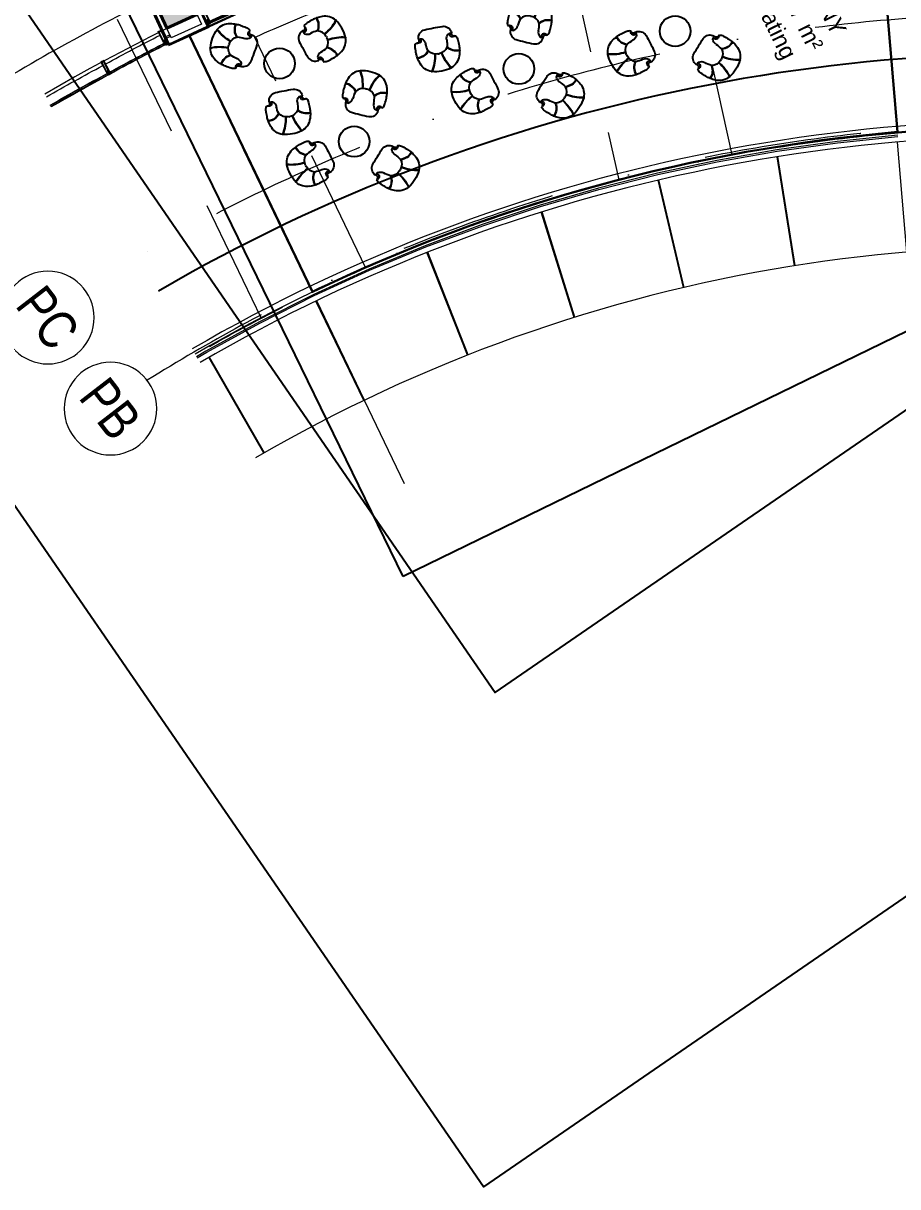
# Model space of a CAD drawing. Header units: millimetres. Extents: x 32582 to 41721, y -247935 to -234947.
# Drawn here: x 37889 to 39473, y -247935 to -245826 of the extents above; entities that cross this region are included whole.
import ezdxf
from ezdxf.enums import TextEntityAlignment as Align

# ---------------------------------------------------------------- set-up
doc = ezdxf.new("R2010")
doc.units = ezdxf.units.MM
doc.header["$LTSCALE"] = 300
doc.header["$MEASUREMENT"] = 0
for name, pattern in [('DGN Style 2', [4.165224, 2.499135, -1.66609]), ('DGN Style 4', [1.902655, 0.950733, -0.475367, 0.001188, -0.475367]), ('TDME_Fave_column_LGM$0$HIDDENX2', [0.75, 0.5, -0.25]), ('TDME_Fave_GRID$0$DGN Style 7', [8.330448, 3.748702, -1.66609, 1.249567, -1.66609])]:
    doc.linetypes.add(name, pattern=pattern)
for name, color, linetype in [('1', 1, 'Continuous'), ('I-FUR-LOOSE', 2, 'Continuous'), ('I-FURNITURE', 2, 'Continuous')]:
    doc.layers.add(name, color=color, linetype=linetype)
for name, color, linetype, lineweight in [('A-_ANOTREV3_--', 2, 'Continuous', 30), ('A-_FNSH----_H-', 8, 'Continuous', 0), ('G-GRID_A', 1, 'DGN Style 4', 0), ('MINORTEXT', 1, 'Continuous', 13), ('STRUCTURES', 3, 'DGN Style 2', 0), ('TDME_Fave_Bldg_Envlp_Zone C_L3$0$A-_CLAD----_E-', 1, 'Continuous', 13), ('TDME_Fave_Bldg_Envlp_Zone C_L3$0$A-_CURTAINWALL', 1, 'Continuous', 18), ('TDME_Fave_Bldg_Envlp_Zone C_L3$0$A-_MULLION', 2, 'Continuous', 18), ('TDME_Fave_Bldg_Envlp_Zone C_L3$0$A-_RALG----_E-', 9, 'Continuous', 0), ('TDME_Fave_Bldg_Envlp_Zone C_L3$0$A-_ROOF----_E-', 3, 'Continuous', 13), ('TDME_Fave_Bldg_Envlp_Zone C_L3$0$A-_WIND----_E-', 4, 'Continuous', 13), ('TDME_Fave_column_L3$0$A-_CONC----_E-', 3, 'Continuous', 40), ('TDME_Fave_column_L3$0$A-_SLABEDGE_E-', 2, 'Continuous', 13), ('TDME_Fave_column_LGM$0$A-_SLABEDGE_E-', 2, 'Continuous', 13), ('TDME_Fave_GRID$0$A-_ANOTGRID_E-', 8, 'TDME_Fave_GRID$0$DGN Style 7', 13)]:
    doc.layers.add(name, color=color, linetype=linetype, lineweight=lineweight)
doc.layers.add('LEASE LINE', color=7, linetype='DGN Style 4', lineweight=30, true_color=0xf60929)
doc.styles.add('MINORTEXT', font='arial.ttf', dxfattribs={"height": 0.36})
doc.styles.add('TDME_Fave_GRID$0$Arial', font='arial.ttf', dxfattribs={"width": 0.8, "height": 2.5})

# ---------------------------------------------------------------- blocks, each defined once
blk = doc.blocks.new('TDME_Fave_Bldg_Envlp_Zone C_L3$0$A-End_Mullion')
at = {"layer": 'TDME_Fave_Bldg_Envlp_Zone C_L3$0$A-_MULLION'}
for p, q in [((-32172, -243472), (-32193, -243472)), ((-32180, -243411), (-32180, -243410)), ((-32180, -243410), (-32169, -243410)), ((-32180, -243464), (-32180, -243411)), ((-32166, -243464), (-32180, -243464)), ((-32169, -243410), (-32168, -243411)), ((-32168, -243411), (-32168, -243412)), ((-32168, -243412), (-32168, -243439))]:
    blk.add_line(p, q, dxfattribs=at)
for points in [[(-32143, -243422), (-32144, -243422), (-32144, -243419), (-32139, -243419), (-32139, -243419), (-32139, -243419), (-32134, -243419), (-32134, -243422), (-32136, -243422), (-32136, -243422), (-32135, -243423), (-32133, -243423), (-32133, -243200), (-32133, -243198), (-32134, -243198), (-32191, -243198), (-32192, -243199), (-32193, -243200), (-32193, -243472)], [(-32190, -243204), (-32136, -243204), (-32136, -243408), (-32137, -243408)], [(-32190, -243408), (-32190, -243204)], [(-32188, -243416), (-32188, -243409), (-32188, -243408), (-32190, -243408), (-32190, -243408)], [(-32187, -243417), (-32188, -243416)], [(-32186, -243417), (-32187, -243417)], [(-32185, -243409), (-32185, -243416), (-32186, -243417)], [(-32184, -243408), (-32185, -243408)], [(-32185, -243408), (-32185, -243409)], [(-32137, -243408), (-32138, -243409), (-32138, -243416), (-32139, -243417), (-32139, -243417), (-32140, -243416), (-32140, -243409), (-32141, -243408), (-32142, -243408), (-32184, -243408)], [(-32168, -243439), (-32166, -243439), (-32165, -243439), (-32165, -243437), (-32165, -243435), (-32165, -243434), (-32165, -243433), (-32165, -243433), (-32165, -243432), (-32165, -243432), (-32165, -243430), (-32165, -243430), (-32164, -243429), (-32164, -243428), (-32163, -243427), (-32162, -243428), (-32161, -243429), (-32161, -243430), (-32161, -243430), (-32161, -243432), (-32161, -243432), (-32160, -243433), (-32161, -243433), (-32161, -243434), (-32161, -243435), (-32161, -243437), (-32161, -243439), (-32160, -243439), (-32158, -243439), (-32158, -243453), (-32158, -243454), (-32159, -243456), (-32159, -243457), (-32159, -243457), (-32158, -243457), (-32158, -243457), (-32158, -243457), (-32158, -243463), (-32159, -243464), (-32160, -243464), (-32160, -243462), (-32159, -243462), (-32159, -243462), (-32159, -243459), (-32159, -243458), (-32162, -243455), (-32163, -243455), (-32163, -243455), (-32166, -243458), (-32167, -243459), (-32167, -243462), (-32166, -243462), (-32165, -243462), (-32166, -243464), (-32166, -243464), (-32168, -243464), (-32168, -243463), (-32168, -243457), (-32167, -243457), (-32167, -243457), (-32167, -243457), (-32167, -243456), (-32168, -243454), (-32168, -243453), (-32168, -243439)], [(-32168, -243439), (-32167, -243439), (-32166, -243439), (-32165, -243438), (-32165, -243437)], [(-32159, -243441), (-32160, -243441), (-32161, -243441), (-32161, -243440), (-32162, -243440), (-32163, -243440), (-32163, -243440), (-32164, -243440), (-32165, -243441), (-32166, -243441), (-32166, -243441), (-32166, -243452), (-32165, -243453), (-32165, -243454), (-32165, -243455), (-32165, -243455), (-32164, -243454), (-32163, -243454), (-32162, -243454), (-32161, -243455), (-32161, -243455), (-32160, -243454), (-32160, -243453), (-32159, -243452), (-32159, -243441)], [(-32165, -243424), (-32165, -243423), (-32164, -243421), (-32163, -243421), (-32162, -243421), (-32161, -243423), (-32161, -243425), (-32160, -243426), (-32161, -243426), (-32161, -243427), (-32160, -243427)], [(-32165, -243425), (-32165, -243424)], [(-32165, -243426), (-32165, -243425), (-32165, -243425)], [(-32165, -243427), (-32165, -243426)], [(-32165, -243426), (-32165, -243426)], [(-32165, -243428), (-32165, -243427)], [(-32165, -243430), (-32165, -243429), (-32165, -243428)], [(-32165, -243428), (-32165, -243428)], [(-32165, -243432), (-32165, -243430), (-32165, -243430)], [(-32165, -243430), (-32165, -243430)], [(-32165, -243433), (-32165, -243432), (-32165, -243432)], [(-32165, -243432), (-32165, -243432)], [(-32165, -243434), (-32165, -243433)], [(-32165, -243435), (-32165, -243434), (-32165, -243434)], [(-32165, -243437), (-32165, -243436), (-32165, -243435)], [(-32165, -243435), (-32165, -243435)], [(-32165, -243437), (-32165, -243437)], [(-32161, -243437), (-32161, -243435), (-32161, -243434), (-32161, -243432), (-32161, -243430), (-32162, -243430), (-32162, -243429), (-32163, -243428), (-32163, -243429), (-32164, -243430), (-32164, -243430), (-32164, -243432), (-32164, -243434), (-32164, -243435), (-32164, -243437), (-32164, -243438), (-32163, -243439), (-32162, -243438), (-32161, -243437)], [(-32160, -243427), (-32161, -243428), (-32161, -243429), (-32160, -243429), (-32161, -243429), (-32161, -243431), (-32160, -243431), (-32161, -243431), (-32161, -243432), (-32160, -243433), (-32161, -243433), (-32161, -243434), (-32160, -243435), (-32161, -243435), (-32161, -243436), (-32160, -243436), (-32161, -243437), (-32161, -243438), (-32160, -243438), (-32159, -243439), (-32158, -243439)], [(-32158, -243412), (-32157, -243410), (-32156, -243410), (-32146, -243410), (-32145, -243411), (-32145, -243423)], [(-32158, -243439), (-32158, -243412)], [(-32158, -243439), (-32158, -243439)], [(-32135, -243423), (-32133, -243423), (-32133, -243432), (-32133, -243433), (-32132, -243434), (-32131, -243435), (-32130, -243435), (-32129, -243435), (-32129, -243435), (-32128, -243435), (-32127, -243436), (-32128, -243436), (-32129, -243436), (-32130, -243436), (-32131, -243436), (-32131, -243436), (-32132, -243435), (-32133, -243435), (-32134, -243435), (-32135, -243434), (-32135, -243434), (-32136, -243434), (-32137, -243435), (-32138, -243436), (-32139, -243436), (-32140, -243436), (-32141, -243435), (-32142, -243435), (-32142, -243433), (-32143, -243433), (-32144, -243433), (-32146, -243436), (-32147, -243436), (-32147, -243436), (-32146, -243434), (-32146, -243433), (-32145, -243433), (-32145, -243432), (-32145, -243432), (-32145, -243423), (-32143, -243423), (-32143, -243423), (-32142, -243423), (-32142, -243423), (-32142, -243421), (-32143, -243421), (-32143, -243421), (-32143, -243421), (-32142, -243420), (-32141, -243419), (-32140, -243420), (-32138, -243420), (-32137, -243419), (-32136, -243420), (-32135, -243421), (-32135, -243421), (-32135, -243421), (-32136, -243421), (-32136, -243423), (-32136, -243423), (-32135, -243423), (-32135, -243423)], [(-32145, -243423), (-32145, -243423), (-32143, -243423), (-32143, -243422)], [(-32143, -243422), (-32143, -243422)], [(-32139, -243447), (-32138, -243447)], [(-32139, -243447), (-32138, -243447)], [(-32139, -243447), (-32139, -243447)], [(-32139, -243460), (-32138, -243460)], [(-32139, -243460), (-32138, -243460)], [(-32139, -243460), (-32139, -243460)]]:
    blk.add_lwpolyline(points, dxfattribs=at)
for points in [[(-32182, -243397), (-32182, -243211, -0.414214), (-32181, -243210), (-32138, -243210), (-32138, -243205), (-32181, -243205, 0.414214), (-32187, -243211), (-32187, -243397, 0.414214), (-32181, -243403), (-32138, -243403), (-32138, -243398), (-32181, -243398, -0.414214)], [(-32181, -243211), (-32144, -243211, -0.414214), (-32138, -243217), (-32138, -243391, -0.414214), (-32144, -243397), (-32181, -243397), (-32181, -243392), (-32144, -243392, 0.414214), (-32143, -243391), (-32143, -243217, 0.414214), (-32144, -243216), (-32181, -243216)], [(-32148, -243444), (-32138, -243444), (-32138, -243464), (-32148, -243464, 0.05)]]:
    blk.add_lwpolyline(points, format="xyb", close=True, dxfattribs=at)
blk.add_lwpolyline([(-32138, -243463, -0.414214), (-32138, -243463), (-32143, -243463, -0.362233), (-32143, -243463, 0.212538), (-32144, -243461, -0.260236), (-32144, -243461), (-32144, -243446, -0.260236), (-32144, -243446, 0.212538), (-32143, -243444, -0.362233), (-32143, -243444), (-32138, -243444, -0.414214), (-32138, -243444)], format="xyb", dxfattribs=at)
blk.add_circle((-32163, -243472), 8.75, dxfattribs=at)
blk = doc.blocks.new('TDME_Fave_Bldg_Envlp_Zone C_L3$0$A-Cen-Mullion')
at = {"layer": 'TDME_Fave_Bldg_Envlp_Zone C_L3$0$A-_MULLION'}
h = blk.add_hatch(dxfattribs=at)
h.set_pattern_fill('DOTS', color=256, scale=10, angle=90, style=0)
h.set_pattern_definition([(90, (-41702.71323, -245354.2657), (-0.625, 0.3125), [0, -0.625])])
edge = h.paths.add_edge_path()
edge.add_arc((-30255, -243348), 2184, 182.9184, 183.05, ccw=False)
edge.add_line((-32435, -243459), (-32436, -243460))
edge.add_arc((-32444, -243452), 11, 269.1214, 313.0323, ccw=False)
edge.add_line((-32444, -243463), (-32447, -243463))
edge.add_line((-32447, -243463), (-32451, -243463))
edge.add_arc((-32451, -243452), 11, 231.0518, 270.5639, ccw=False)
edge.add_line((-32458, -243460), (-32459, -243459))
edge.add_arc((-21919, -244034), 10556, 176.8779, 176.9051)
edge.add_line((-32459, -243464), (-32460, -243472))
edge.add_arc((-32447, -243261), 211, 266.6553, 273.437)
edge.add_line((-32435, -243472), (-32435, -243464))
for p, q in [((-32473, -243463), (-32478, -243463)), ((-32472, -243444), (-32477, -243444)), ((-32474, -243462), (-32476, -243462)), ((-32473, -243445), (-32475, -243445)), ((-32472, -243447), (-32473, -243460)), ((-32422, -243406), (-32472, -243404)), ((-32472, -243406), (-32422, -243404)), ((-32471, -243461), (-32470, -243446)), ((-32470, -243446), (-32471, -243461)), ((-32471, -243450), (-32459, -243450)), ((-32471, -243451), (-32459, -243451)), ((-32471, -243457), (-32459, -243457)), ((-32471, -243458), (-32459, -243458)), ((-32462, -243452), (-32452, -243452)), ((-32452, -243455), (-32462, -243455)), ((-32460, -243472), (-32459, -243464)), ((-32459, -243451), (-32459, -243450)), ((-32459, -243458), (-32459, -243457)), ((-32449, -243452), (-32453, -243455)), ((-32442, -243455), (-32453, -243455)), ((-32453, -243456), (-32453, -243455)), ((-32442, -243456), (-32453, -243456)), ((-32452, -243448), (-32442, -243440)), ((-32452, -243440), (-32442, -243448)), ((-32452, -243448), (-32450, -243448)), ((-32452, -243448), (-32450, -243448)), ((-32452, -243461), (-32452, -243449)), ((-32452, -243452), (-32452, -243449)), ((-32450, -243453), (-32452, -243456)), ((-32450, -243453), (-32452, -243456)), ((-32452, -243461), (-32452, -243455)), ((-32452, -243456), (-32442, -243456)), ((-32442, -243456), (-32452, -243456)), ((-32450, -243461), (-32452, -243461)), ((-32450, -243461), (-32452, -243461)), ((-32450, -243453), (-32450, -243448)), ((-32450, -243453), (-32450, -243448)), ((-32444, -243453), (-32450, -243453)), ((-32450, -243453), (-32444, -243453)), ((-32450, -243460), (-32450, -243456)), ((-32450, -243460), (-32450, -243456)), ((-32449, -243460), (-32450, -243460)), ((-32449, -243460), (-32450, -243460)), ((-32450, -243461), (-32449, -243461)), ((-32450, -243461), (-32449, -243461)), ((-32449, -243452), (-32449, -243428)), ((-32449, -243443), (-32446, -243443)), ((-32446, -243443), (-32449, -243443)), ((-32449, -243448), (-32449, -243444)), ((-32449, -243444), (-32449, -243448)), ((-32445, -243452), (-32449, -243452)), ((-32449, -243461), (-32449, -243460)), ((-32449, -243461), (-32449, -243460)), ((-32447, -243458), (-32447, -243421)), ((-32445, -243452), (-32445, -243428)), ((-32445, -243444), (-32445, -243448)), ((-32445, -243448), (-32445, -243444)), ((-32443, -243448), (-32445, -243448)), ((-32443, -243448), (-32445, -243448)), ((-32445, -243452), (-32442, -243455)), ((-32445, -243460), (-32444, -243460)), ((-32445, -243461), (-32445, -243460)), ((-32445, -243460), (-32444, -243460)), ((-32445, -243461), (-32445, -243460)), ((-32445, -243461), (-32443, -243461)), ((-32445, -243461), (-32445, -243461)), ((-32445, -243461), (-32443, -243461)), ((-32445, -243461), (-32445, -243461)), ((-32444, -243453), (-32444, -243448)), ((-32444, -243453), (-32444, -243448)), ((-32444, -243453), (-32442, -243456)), ((-32444, -243453), (-32442, -243456)), ((-32444, -243460), (-32444, -243456)), ((-32444, -243460), (-32444, -243456)), ((-32442, -243452), (-32442, -243449)), ((-32442, -243461), (-32442, -243449)), ((-32433, -243452), (-32442, -243452)), ((-32442, -243461), (-32442, -243455)), ((-32442, -243455), (-32433, -243455)), ((-32442, -243456), (-32442, -243455)), ((-32424, -243450), (-32436, -243450)), ((-32436, -243451), (-32436, -243450)), ((-32424, -243451), (-32436, -243451)), ((-32424, -243457), (-32435, -243457)), ((-32435, -243458), (-32435, -243457)), ((-32423, -243458), (-32435, -243458)), ((-32435, -243472), (-32435, -243464)), ((-32423, -243461), (-32424, -243446)), ((-32424, -243446), (-32423, -243461)), ((-32423, -243444), (-32418, -243444)), ((-32423, -243447), (-32422, -243460)), ((-32421, -243445), (-32419, -243445)), ((-32421, -243462), (-32418, -243462)), ((-32421, -243463), (-32417, -243463))]:
    blk.add_line(p, q, dxfattribs=at)
for points in [[(-32427, -243422), (-32428, -243422), (-32428, -243419), (-32424, -243419), (-32423, -243419), (-32423, -243419), (-32419, -243419), (-32419, -243422), (-32420, -243422), (-32420, -243422), (-32419, -243423), (-32417, -243423), (-32417, -243200), (-32418, -243198), (-32419, -243198), (-32476, -243198), (-32477, -243199), (-32477, -243200), (-32477, -243423)], [(-32474, -243408), (-32474, -243204)], [(-32474, -243204), (-32420, -243204), (-32420, -243408), (-32422, -243408)], [(-32478, -243463), (-32477, -243443)], [(-32477, -243423), (-32475, -243423)], [(-32476, -243422), (-32476, -243419), (-32471, -243419)], [(-32475, -243423), (-32475, -243422), (-32475, -243422), (-32476, -243422)], [(-32476, -243462), (-32475, -243445)], [(-32472, -243416), (-32472, -243409), (-32473, -243408), (-32474, -243408), (-32474, -243408)], [(-32472, -243417), (-32472, -243416)], [(-32471, -243417), (-32472, -243417)], [(-32470, -243409), (-32470, -243416), (-32471, -243417)], [(-32471, -243419), (-32471, -243419), (-32471, -243419), (-32466, -243419)], [(-32469, -243408), (-32470, -243409)], [(-32468, -243408), (-32469, -243408)], [(-32422, -243408), (-32422, -243409), (-32422, -243416), (-32423, -243417), (-32424, -243417), (-32425, -243416), (-32425, -243409), (-32425, -243408), (-32426, -243408), (-32468, -243408)], [(-32466, -243419), (-32466, -243422), (-32468, -243422)], [(-32468, -243422), (-32468, -243422), (-32467, -243423), (-32465, -243423)], [(-32465, -243423), (-32465, -243423), (-32465, -243411), (-32464, -243410), (-32454, -243410), (-32453, -243411), (-32452, -243412), (-32452, -243440)], [(-32452, -243440), (-32452, -243440), (-32451, -243440), (-32450, -243439), (-32450, -243438)], [(-32450, -243426), (-32449, -243425)], [(-32449, -243427), (-32449, -243426), (-32450, -243426)], [(-32449, -243428), (-32450, -243427)], [(-32450, -243427), (-32449, -243427)], [(-32449, -243431), (-32449, -243429), (-32450, -243429)], [(-32450, -243429), (-32449, -243429)], [(-32449, -243432), (-32449, -243431), (-32450, -243431)], [(-32450, -243431), (-32449, -243431)], [(-32450, -243433), (-32449, -243432)], [(-32449, -243434), (-32449, -243433), (-32450, -243433)], [(-32450, -243435), (-32449, -243434)], [(-32449, -243436), (-32449, -243435), (-32450, -243435)], [(-32449, -243438), (-32449, -243437), (-32450, -243436)], [(-32450, -243436), (-32449, -243436)], [(-32450, -243438), (-32449, -243438)], [(-32449, -243425), (-32449, -243424), (-32448, -243422), (-32447, -243422), (-32446, -243422), (-32445, -243424), (-32445, -243426), (-32445, -243426), (-32445, -243427), (-32445, -243428), (-32445, -243428)], [(-32449, -243429), (-32449, -243428)], [(-32445, -243428), (-32445, -243429), (-32445, -243430), (-32445, -243430), (-32445, -243430), (-32445, -243432), (-32445, -243432), (-32445, -243432), (-32445, -243433), (-32445, -243434), (-32445, -243434), (-32445, -243435), (-32445, -243435), (-32445, -243436), (-32445, -243437), (-32445, -243437), (-32445, -243438), (-32445, -243439), (-32445, -243439), (-32444, -243440), (-32443, -243440)], [(-32443, -243440), (-32442, -243440)], [(-32442, -243412), (-32442, -243410), (-32441, -243410), (-32430, -243410), (-32430, -243411), (-32430, -243423)], [(-32442, -243440), (-32442, -243412)], [(-32430, -243423), (-32429, -243423), (-32428, -243423), (-32427, -243422)], [(-32427, -243422), (-32427, -243422)], [(-32418, -243462), (-32419, -243445)], [(-32417, -243463), (-32418, -243443)]]:
    blk.add_lwpolyline(points, dxfattribs=at)
for points in [[(-32422, -243216), (-32472, -243216), (-32472, -243208), (-32422, -243208)], [(-32470, -243396), (-32464, -243396), (-32464, -243216), (-32470, -243216)], [(-32424, -243396), (-32430, -243396), (-32430, -243216), (-32424, -243216)], [(-32422, -243404), (-32472, -243404), (-32472, -243396), (-32422, -243396)], [(-32422, -243406), (-32472, -243406), (-32472, -243404), (-32422, -243404)], [(-32452, -243448), (-32442, -243448), (-32442, -243440), (-32452, -243440)]]:
    blk.add_lwpolyline(points, close=True, dxfattribs=at)
for points in [[(-32477, -243430, -0.27921), (-32480, -243434, 0.611383), (-32480, -243434, 0.285957), (-32475, -243432, -0.453312), (-32475, -243432, 0.272612), (-32472, -243434, 0.207627), (-32469, -243433, -0.464111), (-32468, -243433, 0.250578), (-32460, -243436, 0.414421), (-32461, -243436, -0.314614), (-32465, -243431), (-32465, -243423), (-32467, -243423), (-32467, -243423, -0.493119), (-32468, -243423), (-32468, -243421), (-32467, -243421), (-32467, -243421), (-32468, -243420), (-32469, -243419), (-32473, -243419), (-32474, -243420), (-32475, -243421), (-32475, -243421), (-32474, -243421), (-32474, -243423, -0.493119), (-32475, -243423), (-32475, -243423), (-32477, -243423), (-32477, -243430)], [(-32417, -243430, 0.27921), (-32415, -243434, -0.611383), (-32415, -243434, -0.285957), (-32419, -243432, 0.453312), (-32420, -243432, -0.272612), (-32423, -243434, -0.207627), (-32426, -243433, 0.464111), (-32427, -243433, -0.250578), (-32434, -243436, -0.414421), (-32434, -243436, 0.314614), (-32430, -243431), (-32430, -243423), (-32428, -243423), (-32427, -243423, 0.493119), (-32427, -243423), (-32427, -243421), (-32428, -243421), (-32428, -243421), (-32426, -243420), (-32426, -243419), (-32421, -243419), (-32421, -243420), (-32419, -243421), (-32419, -243421), (-32420, -243421), (-32420, -243423, 0.493119), (-32420, -243423), (-32419, -243423), (-32417, -243423), (-32417, -243430)]]:
    blk.add_lwpolyline(points, format="xyb", dxfattribs=at)
for points in [[(-32470, -243420, -0.414214), (-32469, -243421), (-32469, -243423, -0.414214), (-32470, -243423), (-32473, -243423, -0.414214), (-32473, -243423), (-32473, -243421, -0.414214), (-32473, -243420)], [(-32425, -243420, 0.414214), (-32425, -243421), (-32425, -243423, 0.414214), (-32425, -243423), (-32422, -243423, 0.414214), (-32421, -243423), (-32421, -243421, 0.414214), (-32422, -243420)]]:
    blk.add_lwpolyline(points, format="xyb", close=True, dxfattribs=at)
for points, elevation in [([(-32435, -243464, -0.000574), (-32435, -243459), (-32436, -243460, -0.193977), (-32444, -243463), (-32447, -243463), (-32451, -243463, -0.174133), (-32458, -243460), (-32459, -243459, 0.000119), (-32459, -243464), (-32460, -243472, 0.029599), (-32435, -243472)], 0), ([(-32448, -243458), (-32448, -243460, 0.414214), (-32447, -243461, 0.414214), (-32446, -243460), (-32446, -243458), (-32446, -243458, 0.414214), (-32447, -243457, 0.414214)], 3)]:
    blk.add_lwpolyline(points, format="xyb", close=True, dxfattribs=dict(at, elevation=elevation))
at = {"layer": 'TDME_Fave_Bldg_Envlp_Zone C_L3$0$A-_MULLION', "elevation": 3}
for points in [[(-32447, -243456, 0.311483), (-32449, -243457), (-32450, -243459), (-32449, -243459), (-32449, -243461), (-32451, -243461), (-32451, -243461, -0.195137), (-32459, -243459), (-32459, -243459, 0.559545), (-32459, -243459), (-32459, -243459, 0.221324), (-32451, -243463), (-32451, -243463), (-32447, -243463)], [(-32447, -243463), (-32444, -243463, 0.221324), (-32435, -243459, 0.559545), (-32435, -243459, -0.195137), (-32444, -243461), (-32445, -243461), (-32445, -243459), (-32445, -243459), (-32446, -243457, 0.311483), (-32447, -243456)]]:
    blk.add_lwpolyline(points, format="xyb", dxfattribs=at)
at = {"layer": 'TDME_Fave_Bldg_Envlp_Zone C_L3$0$A-_MULLION', "elevation": 1}
for points in [[(-32442, -243440), (-32444, -243440), (-32445, -243439), (-32445, -243438), (-32445, -243436), (-32445, -243435), (-32445, -243434), (-32445, -243434), (-32445, -243433), (-32445, -243433), (-32445, -243431), (-32445, -243431), (-32446, -243430), (-32446, -243429), (-32447, -243428), (-32448, -243429), (-32449, -243430), (-32449, -243431), (-32449, -243431), (-32449, -243433), (-32449, -243433), (-32450, -243434), (-32449, -243434), (-32449, -243435), (-32449, -243436), (-32449, -243438), (-32450, -243440), (-32450, -243440), (-32452, -243440), (-32452, -243450), (-32452, -243451), (-32451, -243453), (-32451, -243454), (-32451, -243454), (-32452, -243454), (-32452, -243454), (-32452, -243454), (-32452, -243460), (-32451, -243461), (-32450, -243461), (-32450, -243459), (-32451, -243459), (-32451, -243459), (-32451, -243456), (-32451, -243455), (-32448, -243452), (-32447, -243452), (-32447, -243452), (-32444, -243455), (-32444, -243456), (-32444, -243459), (-32444, -243459), (-32445, -243459), (-32444, -243461), (-32444, -243461), (-32443, -243461), (-32442, -243460), (-32442, -243454), (-32443, -243454), (-32443, -243454), (-32443, -243454), (-32443, -243453), (-32442, -243451), (-32442, -243450), (-32442, -243440)], [(-32451, -243442), (-32450, -243442), (-32449, -243442), (-32449, -243441), (-32448, -243441), (-32447, -243441), (-32447, -243441), (-32446, -243441), (-32445, -243442), (-32444, -243442), (-32444, -243442), (-32444, -243449), (-32445, -243450), (-32445, -243451), (-32445, -243452), (-32445, -243452), (-32446, -243451), (-32447, -243451), (-32448, -243451), (-32449, -243452), (-32450, -243452), (-32450, -243451), (-32450, -243450), (-32451, -243449), (-32451, -243442)]]:
    blk.add_lwpolyline(points, dxfattribs=at)
blk.add_lwpolyline([(-32449, -243438), (-32449, -243436), (-32449, -243435), (-32449, -243433), (-32449, -243431), (-32448, -243431), (-32448, -243430), (-32447, -243429), (-32447, -243430), (-32446, -243431), (-32446, -243431), (-32446, -243433), (-32446, -243435), (-32446, -243436), (-32446, -243438), (-32446, -243439), (-32447, -243440), (-32448, -243439)], close=True, dxfattribs=at)
at = {"layer": 'TDME_Fave_Bldg_Envlp_Zone C_L3$0$A-_MULLION'}
for centre in [(-32471, -243428), (-32423, -243428)]:
    blk.add_circle(centre, 2.75, dxfattribs=at)
for centre, radius, start, end in [((-32478, -243463), 0.2, 177.0059, 267.0059), ((-32477, -243444), 0.2, 87.0059, 177.0059), ((-32470, -243464), 4.5, 128.4627, 152.3815), ((-32469, -243444), 4.5, 201.6303, 225.5491), ((-32470, -243464), 3, 118.6583, 166.6542), ((-32473, -243463), 0.2, 267.0059, 346.6542), ((-32469, -243444), 3, 187.3576, 235.3535), ((-32472, -243444), 0.2, 7.3576, 87.0059), ((-32471, -243461), 0.2, 298.6583, 357.0059), ((-32471, -243446), 0.2, 357.0059, 55.3535), ((-32464, -243454), 2.5, 36.8699, 323.1301), ((-32442, -243462), 17.4, 167.0737, 186.9381), ((-32452, -243449), 0.5, 90, 180), ((-32452, -243449), 0.5, 90, 180), ((-32452, -243461), 0.5, 180, 270), ((-32452, -243461), 0.5, 180, 270), ((-32450, -243448), 0.5, 270, 360), ((-32450, -243448), 0.5, 270, 0), ((-32444, -243428), 4.79, 126.104, 180), ((-32449, -243444), 0.5, 90, 180), ((-32449, -243444), 0.5, 90, 180), ((-32450, -243428), 4.79, 0, 53.896), ((-32446, -243444), 0.5, 360, 90), ((-32446, -243444), 0.5, 0, 90), ((-32445, -243448), 0.5, 180, 270), ((-32445, -243448), 0.5, 180, 270), ((-32443, -243449), 0.5, 360, 90), ((-32443, -243449), 0.5, 0, 90), ((-32443, -243461), 0.5, 270, 360), ((-32443, -243461), 0.5, 270, 0), ((-32452, -243462), 17.4, 353.0619, 12.9263), ((-32431, -243454), 2.5, 216.8699, 143.1301), ((-32426, -243444), 3, 304.6465, 352.6424), ((-32424, -243446), 0.2, 124.6465, 182.9941), ((-32423, -243444), 0.2, 92.9941, 172.6424), ((-32426, -243444), 4.5, 314.4509, 338.3697), ((-32425, -243464), 3, 13.3458, 61.3417), ((-32423, -243461), 0.2, 182.9941, 241.3417), ((-32425, -243464), 4.5, 27.6185, 51.5373), ((-32422, -243463), 0.2, 193.3458, 272.9941), ((-32418, -243444), 0.2, 2.9941, 92.9941), ((-32417, -243463), 0.2, 272.9941, 2.9941)]:
    blk.add_arc(centre, radius, start, end, dxfattribs=at)
blk.add_open_spline([(-32445, -243425), (-32445, -243425), (-32446, -243426), (-32448, -243426), (-32449, -243426), (-32450, -243426)], degree=3, knots=[1.120381, 1.120381, 1.120381, 1.120381, 1.149335, 4.287911, 5.517478, 5.517478, 5.517478, 5.517478], dxfattribs=at)
for points in [[(-32449, -243426), (-32449, -243426), (-32449, -243426), (-32450, -243426)], [(-32449, -243428), (-32449, -243428), (-32450, -243428), (-32450, -243428)], [(-32449, -243430), (-32449, -243430), (-32450, -243430), (-32450, -243429)], [(-32449, -243431), (-32449, -243431), (-32450, -243431), (-32450, -243431)], [(-32449, -243433), (-32449, -243433), (-32450, -243433), (-32450, -243433)], [(-32449, -243435), (-32449, -243435), (-32450, -243435), (-32450, -243435)], [(-32449, -243437), (-32449, -243437), (-32450, -243437), (-32450, -243437)], [(-32449, -243439), (-32449, -243439), (-32450, -243439), (-32450, -243439)], [(-32449, -243441), (-32449, -243440), (-32450, -243440), (-32450, -243440)], [(-32449, -243442), (-32449, -243442), (-32450, -243442), (-32450, -243442)], [(-32449, -243444), (-32449, -243444), (-32450, -243444), (-32450, -243444)], [(-32449, -243446), (-32449, -243446), (-32450, -243446), (-32450, -243446)], [(-32449, -243448), (-32449, -243448), (-32450, -243448), (-32450, -243448)], [(-32449, -243450), (-32449, -243450), (-32450, -243449), (-32450, -243449)], [(-32449, -243451), (-32449, -243451), (-32450, -243451), (-32450, -243451)], [(-32445, -243425), (-32445, -243425), (-32446, -243425), (-32446, -243425)], [(-32445, -243427), (-32445, -243427), (-32445, -243427), (-32445, -243426)], [(-32444, -243429), (-32445, -243428), (-32445, -243428), (-32445, -243428)], [(-32444, -243430), (-32445, -243430), (-32445, -243430), (-32445, -243430)], [(-32444, -243432), (-32445, -243432), (-32445, -243432), (-32445, -243432)], [(-32444, -243434), (-32445, -243434), (-32445, -243434), (-32445, -243434)], [(-32444, -243436), (-32445, -243436), (-32445, -243436), (-32445, -243436)], [(-32444, -243438), (-32445, -243438), (-32445, -243437), (-32445, -243437)], [(-32444, -243439), (-32445, -243439), (-32445, -243439), (-32445, -243439)], [(-32444, -243441), (-32445, -243441), (-32445, -243441), (-32445, -243441)], [(-32444, -243443), (-32445, -243443), (-32445, -243443), (-32445, -243443)], [(-32444, -243445), (-32445, -243445), (-32445, -243445), (-32445, -243445)], [(-32444, -243447), (-32445, -243447), (-32445, -243447), (-32445, -243446)], [(-32444, -243448), (-32445, -243448), (-32445, -243448), (-32445, -243448)], [(-32444, -243450), (-32445, -243450), (-32445, -243450), (-32445, -243450)], [(-32444, -243452), (-32445, -243452), (-32445, -243452), (-32445, -243452)], [(-32444, -243452), (-32445, -243452), (-32445, -243452), (-32445, -243452)]]:
    blk.add_open_spline(points, degree=3, dxfattribs=at)
for points in [[(-32445, -243427), (-32446, -243427), (-32449, -243427), (-32450, -243428)], [(-32444, -243429), (-32446, -243429), (-32449, -243429), (-32450, -243429)], [(-32444, -243430), (-32446, -243431), (-32449, -243431), (-32450, -243431)], [(-32444, -243432), (-32446, -243432), (-32449, -243433), (-32450, -243433)], [(-32444, -243434), (-32446, -243434), (-32449, -243435), (-32450, -243435)], [(-32444, -243436), (-32446, -243436), (-32449, -243436), (-32450, -243437)], [(-32444, -243438), (-32446, -243438), (-32449, -243438), (-32450, -243439)], [(-32444, -243439), (-32446, -243440), (-32449, -243440), (-32450, -243440)], [(-32444, -243441), (-32446, -243441), (-32449, -243442), (-32450, -243442)], [(-32444, -243443), (-32446, -243443), (-32449, -243444), (-32450, -243444)], [(-32444, -243445), (-32446, -243445), (-32449, -243445), (-32450, -243446)], [(-32444, -243447), (-32446, -243447), (-32449, -243447), (-32450, -243448)], [(-32444, -243448), (-32446, -243449), (-32449, -243449), (-32450, -243449)], [(-32444, -243450), (-32446, -243451), (-32449, -243451), (-32450, -243451)]]:
    blk.add_spline(points, degree=3, dxfattribs=at)
blk = doc.blocks.new('TDME_Fave_Bldg_Envlp_Zone C_L3$0$A-curtainwall-L1-1')
at = {"layer": 'TDME_Fave_Bldg_Envlp_Zone C_L3$0$A-_CURTAINWALL'}
blk.add_line((1159, -20, 0), (-1183, 24, 0), dxfattribs=at)
at = {"layer": 'TDME_Fave_Bldg_Envlp_Zone C_L3$0$A-_CURTAINWALL', "elevation": 0}
for points in [[(-3683, 84, 0.008112), (-4837, -32)], [(-2466, 165, 0.008112), (-3623, 89)], [(-1246, 204, 0.008111), (-2406, 168)], [(1166, 160, 0.01645), (-1186, 205)], [(-6107, -203, 0.008113), (-7251, -397)], [(-4897, -39, 0.008115), (-6047, -194)], [(-7310, -408, 0.008113), (-8446, -642)], [(-8505, -655, 0.008118), (-9634, -927)], [(-9692, -942, 0.008011), (-10796, -1248)]]:
    blk.add_lwpolyline(points, format="xyb", dxfattribs=at)
for points in [[(-2444, -6), (-2445, 2, 0.008291), (-3623, -75), (-3622, -83, -0.008291)], [(-1231, 33), (-1231, 41, 0.008291), (-2411, 4), (-2410, -4, -0.008291)], [(-1230, 5), (-1230, 13, 0.008291), (-2409, -24), (-2409, -32, -0.008291)], [(-4864, -208), (-4865, -200, 0.008291), (-6035, -358), (-6034, -366, -0.008291)], [(-3656, -86), (-3656, -78, 0.008291), (-4831, -196), (-4830, -204, -0.008291)], [(-3653, -114), (-3654, -106, 0.008291), (-4828, -224), (-4827, -232, -0.008291)], [(-2443, -34), (-2443, -26, 0.008291), (-3620, -103), (-3620, -111, -0.008291)], [(-6067, -371), (-6068, -363, 0.008291), (-7232, -560), (-7231, -568, -0.008291)], [(-6063, -398), (-6064, -390, 0.008291), (-7227, -588), (-7226, -596, -0.008291)], [(-4861, -236), (-4862, -228, 0.008291), (-6031, -385), (-6029, -393, -0.008291)], [(-7264, -574), (-7266, -567, 0.008291), (-8422, -804), (-8420, -812, -0.008291)], [(-7259, -602), (-7261, -594, 0.008291), (-8416, -831), (-8414, -839, -0.008291)], [(-8454, -819), (-8455, -811, 0.008291), (-9603, -1088), (-9601, -1095, -0.008291)], [(-8448, -846), (-8449, -838, 0.008291), (-9596, -1115), (-9594, -1122, -0.008291)], [(-9634, -1104), (-9636, -1096, 0.008291), (-10774, -1412), (-10771, -1419, -0.008291)], [(-9627, -1131), (-9629, -1123, 0.008291), (-10766, -1438), (-10763, -1446, -0.008291)]]:
    blk.add_lwpolyline(points, format="xyb", close=True, dxfattribs=at)
at = {"layer": 'TDME_Fave_Bldg_Envlp_Zone C_L3$0$A-_CURTAINWALL', "extrusion": (8.70623e-09, -2.32906e-08, 1), "elevation": 0}
blk.add_lwpolyline([(-1119, -1173), (-1149, -1174), (-1183, 24), (-1153, 25)], close=True, dxfattribs=at)
at = {"layer": 'TDME_Fave_Bldg_Envlp_Zone C_L3$0$A-_CURTAINWALL', "extrusion": (-9.60937e-09, -2.29328e-08, 1), "elevation": 0}
blk.add_lwpolyline([(1048, -1213), (1078, -1215), (1159, -20), (1129, -18)], close=True, dxfattribs=at)
at = {"layer": 'TDME_Fave_Bldg_Envlp_Zone C_L3$0$A-_CURTAINWALL', "color": 1, "linetype": 'Continuous', "lineweight": 18, "extrusion": (-0.000104733, -3.01948e-06, 1)}
blk.add_arc((-1175, 1), 1175, 272.7397, 359.9459, dxfattribs=at)
at = {"layer": 'TDME_Fave_Bldg_Envlp_Zone C_L3$0$A-_CURTAINWALL', "color": 1, "linetype": 'Continuous', "lineweight": 18, "extrusion": (0.000104535, -7.10827e-06, 1)}
blk.add_arc((1128, -85, 0), 1131, 176.9582, 265.9121, dxfattribs=at)
at = {"layer": 'TDME_Fave_Bldg_Envlp_Zone C_L3$0$A-_MULLION', "xscale": -1}
for name, p, rotation in [('TDME_Fave_Bldg_Envlp_Zone C_L3$0$A-Cen-Mullion', (-46738, 241561, -1), 2.802432790655925), ('TDME_Fave_Bldg_Envlp_Zone C_L3$0$A-Cen-Mullion', (-37258, 242970, -1), 0.8474656187872398), ('TDME_Fave_Bldg_Envlp_Zone C_L3$0$A-End_Mullion', (-14443, 245050, 0), 356.1226796993363), ('TDME_Fave_Bldg_Envlp_Zone C_L3$0$A-Cen-Mullion', (-75422, 235224, -1), 8.815310217409795), ('TDME_Fave_Bldg_Envlp_Zone C_L3$0$A-Cen-Mullion', (-103392, 225876, -1), 14.85531107948501)]:
    blk.add_blockref(name, p, dxfattribs=dict(at, rotation=rotation))
at = {"layer": 'TDME_Fave_Bldg_Envlp_Zone C_L3$0$A-_MULLION'}
for name, p, rotation in [('TDME_Fave_Bldg_Envlp_Zone C_L3$0$A-Cen-Mullion', (-876, 245359, -1), 6.665291019779743), ('TDME_Fave_Bldg_Envlp_Zone C_L3$0$A-Cen-Mullion', (8607, 245206, -1), 4.733861902148099), ('TDME_Fave_Bldg_Envlp_Zone C_L3$0$A-Cen-Mullion', (-20763, 244646, -1), 10.74673932890202), ('TDME_Fave_Bldg_Envlp_Zone C_L3$0$A-Cen-Mullion', (-30325, 243794, -1), 12.70529188185494), ('TDME_Fave_Bldg_Envlp_Zone C_L3$0$A-End_Mullion', (-53084, 240467, 0), 17.44779535254998)]:
    blk.add_blockref(name, p, dxfattribs=dict(at, rotation=rotation))
blk = doc.blocks.new('TDME_Fave_Bldg_Envlp_Zone C_L3$0$TDME_Fave_Bldg_Envlp_Zone C_L2')
at = {"layer": 'TDME_Fave_Bldg_Envlp_Zone C_L3$0$A-_CLAD----_E-'}
for p, q in [((494232031, 2787889943), (494232516, 2787888269)), ((494232031, 2787889943), (494232516, 2787888269)), ((494232615, 2787888214), (494232107, 2787889966)), ((494232615, 2787888214), (494232107, 2787889966)), ((494231385, 2787889729), (494231885, 2787888002)), ((494231385, 2787889729), (494231885, 2787888002)), ((494231940, 2787888101), (494231457, 2787889767)), ((494231940, 2787888101), (494231457, 2787889767)), ((494231885, 2787888002), (494232615, 2787888214)), ((494231885, 2787888002), (494232615, 2787888214)), ((494232516, 2787888269), (494231940, 2787888101)), ((494232516, 2787888269), (494231940, 2787888101)), ((494231828, 2787888129), (494231847, 2787888134)), ((494231828, 2787888129), (494231847, 2787888134)), ((494231832, 2787888114), (494231851, 2787888120)), ((494231832, 2787888114), (494231851, 2787888120)), ((494231845, 2787888142), (494231922, 2787888164)), ((494231845, 2787888142), (494231922, 2787888164)), ((494231853, 2787888113), (494231930, 2787888135)), ((494231853, 2787888113), (494231930, 2787888135)), ((494231922, 2787888164), (494231930, 2787888135)), ((494231922, 2787888164), (494231930, 2787888135))]:
    blk.add_line(p, q, dxfattribs=at)
at = {"layer": 'TDME_Fave_Bldg_Envlp_Zone C_L3$0$A-_CLAD----_E-', "lineweight": 30}
blk.add_line((494231366, 2787889723), (494231828, 2787888129), dxfattribs=at)
blk.add_line((494231366, 2787889723), (494231828, 2787888129), dxfattribs=at)
for points in [[(494231872, 2787887978), (494232640, 2787888200), (494232600, 2787888337)], [(494231872, 2787887978), (494232640, 2787888200), (494232600, 2787888337)], [(494231832, 2787888114), (494231872, 2787887978)], [(494231832, 2787888114), (494231872, 2787887978)]]:
    blk.add_lwpolyline(points, dxfattribs=at)
at = {"layer": 'TDME_Fave_Bldg_Envlp_Zone C_L3$0$A-_CURTAINWALL'}
for points in [[(494230696, 2787887813, -0.008245), (494231746, 2787888182)], [(494229544, 2787887381, -0.008056), (494230639, 2787887792)]]:
    blk.add_lwpolyline(points, format="xyb", dxfattribs=at)
for points in [[(494230739, 2787887646), (494230737, 2787887654, -0.008527), (494231820, 2787888034), (494231822, 2787888027, 0.008527)], [(494230749, 2787887620), (494230746, 2787887627, -0.008527), (494231828, 2787888008), (494231831, 2787888000, 0.008527)], [(494229594, 2787887216), (494229591, 2787887224, -0.008228), (494230705, 2787887642), (494230707, 2787887635, 0.008228)], [(494229605, 2787887190), (494229602, 2787887198, -0.008228), (494230714, 2787887616), (494230717, 2787887608, 0.008228)]]:
    blk.add_lwpolyline(points, format="xyb", close=True, dxfattribs=at)
at = {"layer": 'TDME_Fave_Bldg_Envlp_Zone C_L3$0$A-_WIND----_E-'}
blk.add_point((494230763, 2787887625), dxfattribs=at)
blk.add_point((494230763, 2787887625), dxfattribs=at)
at = {"layer": 'TDME_Fave_Bldg_Envlp_Zone C_L3$0$A-_CURTAINWALL'}
blk.add_blockref('TDME_Fave_Bldg_Envlp_Zone C_L3$0$A-curtainwall-L1-1', (494243421, 2787889701, 0), dxfattribs=at)
at = {"layer": 'TDME_Fave_Bldg_Envlp_Zone C_L3$0$A-_MULLION', "extrusion": (-3.97639e-11, -1.20372e-11, -1), "zscale": -1, "rotation": 343.1578043173785}
blk.add_blockref('TDME_Fave_Bldg_Envlp_Zone C_L3$0$A-End_Mullion', (-494130506, 2788111710, 0), dxfattribs=at)
at = {"layer": 'TDME_Fave_Bldg_Envlp_Zone C_L3$0$A-_MULLION', "rotation": 19.38461244795121}
blk.add_blockref('TDME_Fave_Bldg_Envlp_Zone C_L3$0$A-Cen-Mullion', (494180531, 2788128053, -1), dxfattribs=at)
blk = doc.blocks.new('TDME_Fave_GRID$0$(DPA) GRID No1')
at = {"layer": 'TDME_Fave_GRID$0$A-_ANOTGRID_E-', "linetype": 'Continuous'}
blk.add_circle((0, 6), 6, dxfattribs=at)
at = {"layer": 'TDME_Fave_GRID$0$A-_ANOTGRID_E-', "linetype": 'Continuous', "style": 'TDME_Fave_GRID$0$Arial', "width": 0.8, "flags": 8}
blk.add_attdef('GRIDNO', text='', height=5, dxfattribs=at).set_placement((0, 6), align=Align.MIDDLE_CENTER)
blk = doc.blocks.new('A$C5ED46BB0')
at = {"layer": '1', "color": 1, "linetype": 'Continuous'}
blk.add_line((385, 479), (405, 479), dxfattribs=at)
for centre, radius, start, end in [((308, 499), 288, 108.8763, 162.0642), ((217, 773), 2.48, 18.0805, 198.0805), ((-417, 356), 756, 8.7131, 33.3623), ((387, 171), 625, 89.4471, 105.5082), ((-411, 356), 756, 8.8693, 33.5381), ((399, 136), 661, 74.9203, 90.5394), ((1201, 356), 756, 146.4619, 171.1307), ((1207, 356), 756, 146.6377, 171.2869), ((573, 773), 2.48, 341.9195, 161.9195), ((482, 499), 288, 17.9358, 71.1237), ((515, 404), 514, 171.073, 180.2097), ((9, 487), 2.94, 94.8808, 246.6293), ((21, 234), 250, 37.1232, 93.0313), ((686, 367), 689, 161.2407, 169.7107), ((21, 234), 256, 37.6057, 92.7598), ((385, 287), 191, 89.9961, 149.1802), ((406, 287), 191, 30.8198, 90.1724), ((770, 234), 256, 87.2402, 142.3943), ((770, 234), 250, 86.9687, 142.8768), ((105, 367), 689, 10.2893, 18.7593), ((782, 487), 2.94, 293.3707, 85.1192), ((275, 404), 514, 359.7903, 8.927), ((774, 360), 774, 176.8722, 184.848), ((164, 299), 162, 181.522, 209.0181), ((36, 231), 16.9, 218.5374, 288.0734), ((76, 147), 76.4, 59.657, 116.9347), ((73, 46), 172, 76.5442, 100.334), ((60, 217), 6.26, 173.01, 252.1016), ((75, 324), 114, 261.5782, 287.3553), ((75, 178), 52.4, 329.2086, 41.3304), ((75, 256), 126, 307.0922, 358.8246), ((761, 239), 561, 164.8936, 178.5751), ((29, 239), 561, 1.4249, 15.1064), ((715, 256), 126, 181.1754, 232.9078), ((715, 178), 52.4, 138.6696, 210.7914), ((714, 147), 76.4, 63.0653, 120.343), ((717, 46), 172, 79.666, 103.4558), ((715, 324), 114, 252.6447, 278.4218), ((730, 217), 6.26, 287.8984, 6.99), ((754, 231), 16.9, 251.9266, 321.4626), ((626, 299), 162, 330.9819, 358.478), ((16, 360), 774, 355.152, 3.1278), ((-4, 147), 101, 2.9036, 38.1422), ((94, 149), 3.95, 48.5563, 185.8455), ((240, 153), 150, 181.727, 267.2743), ((117, 283), 132, 261.2205, 285.123), ((342, 1741), 1741, 266.4015, 271.6577), ((445, 1852), 1852, 268.3926, 273.4893), ((550, 153), 150, 272.7257, 358.273), ((674, 283), 132, 254.877, 278.7795), ((794, 147), 101, 141.8578, 177.0964), ((696, 149), 3.95, 354.1545, 131.4437)]:
    blk.add_arc(centre, radius, start, end, dxfattribs=at)

msp = doc.modelspace()

# ---------------------------------------------------------------- hatches: boundary and pattern name
at = {"layer": 'A-_FNSH----_H-', "linetype": 'Continuous', "lineweight": 30}
h = msp.add_hatch(color=254, dxfattribs=at)
h.dxf.hatch_style = 1
h.paths.add_polyline_path([(38090.1, -245707.7), (38148.7, -245834.9), (38203.1, -245809.8), (38144.6, -245682.7)])

# ---------------------------------------------------------------- linework, layer by layer
at = {"layer": 'A-_ANOTREV3_--'}
msp.add_lwpolyline([(39472.2, -246022.8), (39426.2, -245481, 0.080701), (38189.5, -245848.4), (38412.3, -246312.6, -0.090488), (39472.2, -246022.8)], format="xyb", close=True, dxfattribs=at)
at = {"layer": 'Defpoints'}
for points in [[(38913, -241789.1), (41721.3, -245871.5), (38722.3, -247934.5), (35914, -243852.2)], [(36609.1, -243936), (38743.5, -247038.7), (41035.5, -245462), (38901.1, -242359.3)]]:
    msp.add_lwpolyline(points, close=True, dxfattribs=at)
at = {"layer": 'Defpoints', "color": 4}
msp.add_lwpolyline([(38577, -246828.3), (36978.7, -243546.6), (38963.5, -242580), (40561.7, -245861.7)], close=True, dxfattribs=at)
at = {"layer": 'G-GRID_A'}
msp.add_line((38579.4, -246660.8), (37003.6, -243377.9), dxfattribs=at)
for radius, start, end in [(3641, 72.0964, 122.4907), (3241, 61.8694, 122.2395), (3041, 63.8359, 122.0892)]:
    msp.add_arc((39728.6, -249049.3), radius, start, end, dxfattribs=at)
at = {"layer": 'I-FUR-LOOSE'}
for centre in [(39069.4, -245840.1), (38352.9, -245898.7), (38786.4, -245908.5), (38487.9, -246040.2)]:
    msp.add_circle(centre, 27.8, dxfattribs=at)
at = {"layer": 'I-FURNITURE'}
msp.add_lwpolyline([(40128.2, -245905.6, 0.164879), (38133.5, -246311.3, 0.164879)], format="xyb", dxfattribs=at)
at = {"layer": 'LEASE LINE'}
msp.add_lwpolyline([(39835.6, -245474.9), (39837.7, -245414.4), (40693.1, -244997.6, 0.028624), (41205.1, -245579.8), (41051.2, -245721.5, 0.063438), (40172.7, -245495.9), (40104.1, -246036.1, 0.143824), (38412.3, -246312.6), (38176.8, -245822, -0.117062), (39835.6, -245474.9)], format="xyb", close=True, dxfattribs=at)
at = {"layer": 'STRUCTURES', "color": 3, "ltscale": 0.3}
for p, q in [((38319.4, -246359.5), (37820.3, -245320.9)), ((39058.3, -245544.6), (39172.2, -246064.2)), ((38868.1, -245657.7), (38967.2, -246109.8)), ((38508.7, -246268.6), (38308.2, -245851.5))]:
    msp.add_line(p, q, dxfattribs=at)
for centre, radius, start, end in [((39728.4, -249049.3), 3499, 104.2261, 113.9467), ((39730.7, -249048.3), 3036.5, 88.307, 104.5649)]:
    msp.add_arc(centre, radius, start, end, dxfattribs=at)
at = {"layer": 'TDME_Fave_Bldg_Envlp_Zone C_L3$0$A-_RALG----_E-'}
for p, q in [((39362.9, -246039.9), (39253.8, -246055.2)), ((39254.2, -246057.6), (39363.3, -246042.4)), ((39472.6, -246028.6), (39362.9, -246039.9)), ((39363.3, -246042.4), (39472.8, -246031.1)), ((39253.8, -246055.2), (39145.2, -246074.4)), ((39145.7, -246076.9), (39254.2, -246057.6)), ((39145.2, -246074.4), (39037.4, -246097.6)), ((39038, -246100), (39145.7, -246076.9)), ((39037.4, -246097.6), (38930.5, -246124.7)), ((38931.2, -246127.1), (39038, -246100)), ((38930.5, -246124.7), (38824.7, -246155.6)), ((38825.4, -246158), (38931.2, -246127.1)), ((38824.7, -246155.6), (38720.1, -246190.4)), ((38720.9, -246192.8), (38825.4, -246158)), ((38720.1, -246190.4), (38616.8, -246229)), ((38617.7, -246231.3), (38720.9, -246192.8)), ((38616.8, -246229), (38515, -246271.3)), ((38516, -246273.6), (38617.7, -246231.3)), ((38515, -246271.3), (38414.7, -246317.3)), ((38415.8, -246319.5), (38516, -246273.6)), ((38414.7, -246317.3), (38316.3, -246366.8)), ((38317.4, -246369.1), (38415.8, -246319.5)), ((38316.3, -246366.8), (38219.6, -246420)), ((38220.9, -246422.1), (38317.4, -246369.1)), ((38219.6, -246420), (38202.7, -246430.1)), ((38203.9, -246432.3), (38220.9, -246422.1))]:
    msp.add_line(p, q, dxfattribs=at)
at = {"layer": 'TDME_Fave_Bldg_Envlp_Zone C_L3$0$A-_RALG----_E-', "ltscale": 0.15}
for radius, start, end in [(3047.5, 83.0976, 120.2246), (3019, 82.5655, 120.225)]:
    msp.add_arc((39728.6, -249049.3), radius, start, end, dxfattribs=at)
at = {"layer": 'TDME_Fave_Bldg_Envlp_Zone C_L3$0$A-_ROOF----_E-', "color": 8, "lineweight": 5}
for p, q in [((39489, -246240.5), (39472.1, -246041.2)), ((39285.5, -246265.3), (39254.2, -246067.8)), ((39287, -246265.1), (39255.6, -246067.5)), ((39084.4, -246304.9), (39038.7, -246110.1)), ((39085.8, -246304.5), (39040.2, -246109.8)), ((38886.6, -246358.9), (38826.9, -246168.1)), ((38888, -246358.5), (38828.3, -246167.6)), ((38693.3, -246427.2), (38619.9, -246241.2)), ((38694.7, -246426.7), (38621.3, -246240.7)), ((38505.5, -246509.4), (38418.7, -246329.2)), ((38506.8, -246508.8), (38420.1, -246328.6)), ((38324.1, -246605), (38224.5, -246431.6)), ((38325.4, -246604.3), (38225.8, -246430.9))]:
    msp.add_line(p, q, dxfattribs=at)
at = {"layer": 'TDME_Fave_Bldg_Envlp_Zone C_L3$0$A-_ROOF----_E-', "lineweight": 0}
msp.add_arc((39728.6, -249049.3), 2819, 78.207, 120.2282, dxfattribs=at)
at = {"layer": 'TDME_Fave_column_L3$0$A-_CONC----_E-'}
msp.add_lwpolyline([(38090.1, -245707.7), (38148.7, -245834.9), (38203.1, -245809.8), (38144.6, -245682.7)], close=True, dxfattribs=at)
at = {"layer": 'TDME_Fave_column_L3$0$A-_SLABEDGE_E-'}
for radius, start, end in [(3581, 88.3647, 120.1953), (3036.5, 82.8968, 120.2247)]:
    msp.add_arc((39728.6, -249049.3), radius, start, end, dxfattribs=at)
at = {"layer": 'TDME_Fave_column_LGM$0$A-_SLABEDGE_E-', "linetype": 'TDME_Fave_column_LGM$0$HIDDENX2'}
msp.add_arc((39731, -249049.2, 0), 3036.5, 82.9238, 120.3232, dxfattribs=at)

# ---------------------------------------------------------------- block references
at = {"layer": 'I-FURNITURE', "yscale": 0.1, "zscale": 0.1}
for p, xscale, rotation in [((38758.7, -245850.3), 0.1, 346.4877782631288), ((38377.1, -245839), 0.1, 298.9341857712046), ((38319.9, -245843.4), -0.1, 69.81429156383321), ((38592.9, -245841.7), -0.1, 190.9102969012827), ((39006.3, -245827.1), -0.1, 117.3678840557575), ((39090.9, -245900.9), -0.1, 238.463889393207), ((38723.2, -245895.6), -0.1, 117.3678840557575), ((38460.2, -245982), 0.1, 346.4877782631288), ((38807.9, -245969.3), -0.1, 238.463889393207), ((38322.5, -245955.6), -0.1, 190.9102969012827), ((38424.8, -246027.2), -0.1, 117.3678840557575), ((38509.4, -246101), -0.1, 238.463889393207)]:
    msp.add_blockref('A$C5ED46BB0', p, dxfattribs=dict(at, xscale=xscale, rotation=rotation))
at = {"layer": 'TDME_Fave_Bldg_Envlp_Zone C_L3$0$A-_CLAD----_E-', "xscale": 0.1, "yscale": 0.1, "zscale": 0.1, "rotation": 8.5583798532953}
msp.add_blockref('TDME_Fave_Bldg_Envlp_Zone C_L3$0$TDME_Fave_Bldg_Envlp_Zone C_L2', (-7346165.4, -283285292.4), dxfattribs=at)
at = {"layer": 'TDME_Fave_GRID$0$A-_ANOTGRID_E-'}
ref = msp.add_blockref('TDME_Fave_GRID$0$(DPA) GRID No1', (37999.6, -246307.9), dxfattribs=dict(at, xscale=-14, yscale=14, zscale=14, rotation=127.678566012789))
ref.add_attrib('GRIDNO', 'PC', dxfattribs={"layer": 'MINORTEXT', "linetype": 'Continuous', "height": 70, "rotation": 307.6786, "style": 'TDME_Fave_GRID$0$Arial', "width": 0.8, "flags": 8}).set_placement((37933.2, -246359.3), align=Align.MIDDLE_CENTER)
ref = msp.add_blockref('TDME_Fave_GRID$0$(DPA) GRID No1', (38113.1, -246472.9), dxfattribs=dict(at, xscale=-14, yscale=14, zscale=14, rotation=127.678566012789))
ref.add_attrib('GRIDNO', 'PB', dxfattribs={"layer": 'MINORTEXT', "linetype": 'Continuous', "height": 70, "rotation": 307.6786, "style": 'TDME_Fave_GRID$0$Arial', "width": 0.8, "flags": 8}).set_placement((38046.6, -246524.2), align=Align.MIDDLE_CENTER)

# ---------------------------------------------------------------- texts
at = {"layer": 'MINORTEXT', "insert": (39293.3, -245657.5), "char_height": 30, "attachment_point": 1, "rotation": 295.966, "style": 'MINORTEXT'}
msp.add_mtext('BALCONY\\PArea 87 m²\\P56 Seating', dxfattribs=at)

doc.saveas('drawing.dxf')
